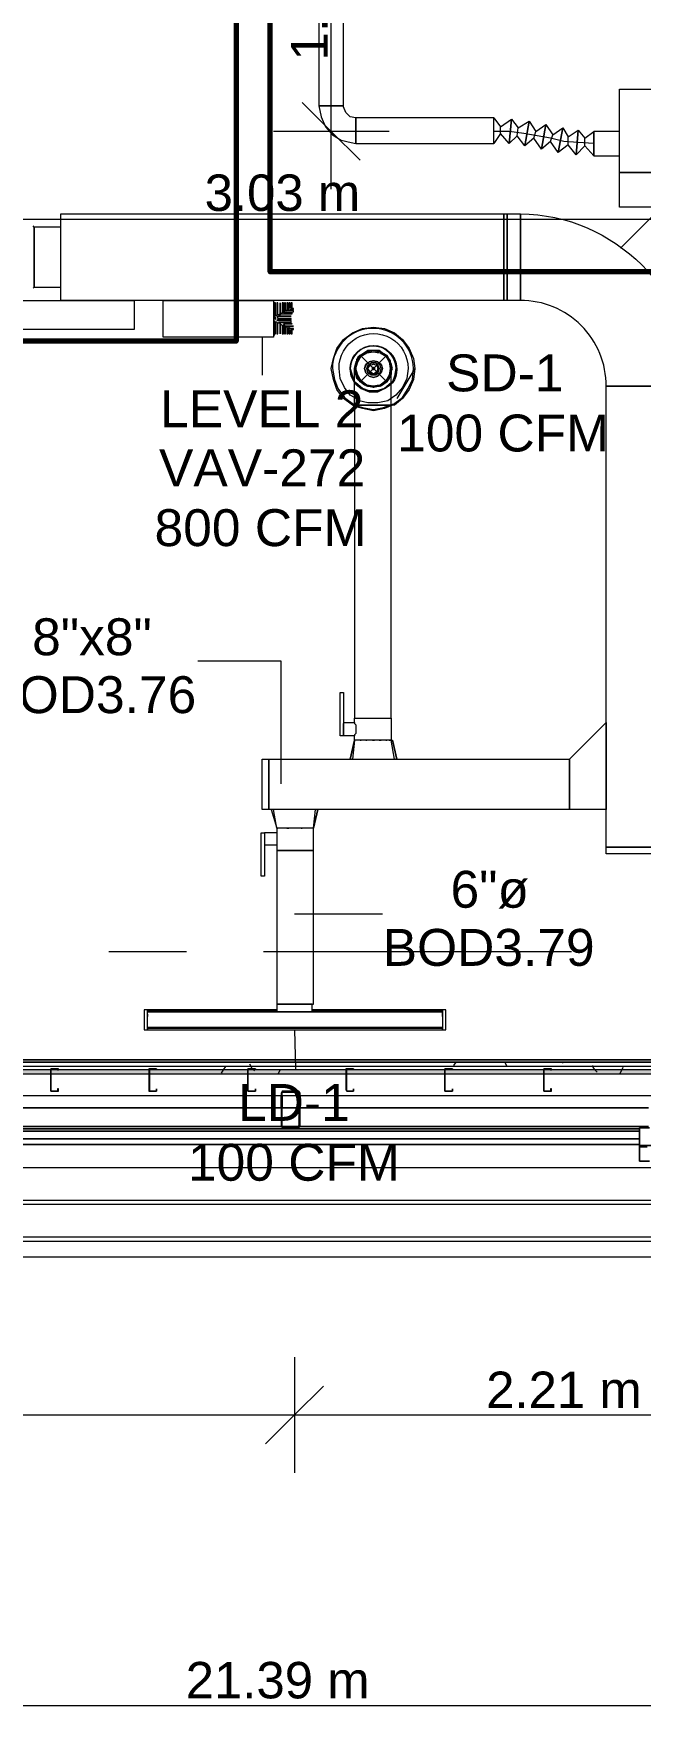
# Model space of a CAD drawing. Header units: metres. Extents: x -2 to 237, y -8 to 52.
# Drawn here: x 25.53 to 28.03, y 6.26 to 13.14 of the extents above; entities that cross this region are included whole.
import ezdxf

# ---------------------------------------------------------------- set-up
doc = ezdxf.new("R2010")
doc.units = ezdxf.units.M
doc.layers.add('HVAC - Ductos', color=5, linetype='Continuous', lineweight=0)
doc.layers.add('PDF2_Text', color=7, linetype='Continuous', lineweight=0)
doc.layers.add('PDF2_Geometry', color=7, linetype='Continuous', lineweight=0, true_color=0xaaaaaa)
doc.layers.add('PDF2_Solid Fills', color=7, linetype='Continuous', lineweight=0, true_color=0xffffff)
doc.styles.add('PDF Helvetica', font='')
doc.styles.get('PDF Helvetica').set_extended_font_data('Helvetica')

msp = doc.modelspace()

# ---------------------------------------------------------------- hatches: boundary and pattern name
at = {"layer": 'PDF2_Solid Fills', "lineweight": 0, "transparency": 33554559}
h = msp.add_hatch(color=256, dxfattribs=at)
h.paths.add_polyline_path([(4.4889, 8.8563), (4.4889, 8.8747), (4.2965, 8.8747), (4.2965, 8.8563)])
h.paths.add_polyline_path([(51.1672, 8.8747), (51.1672, 8.8563), (54.0034, 8.8563), (54.0034, 8.8747)])
h.paths.add_polyline_path([(54.0079, 8.8747), (54.0079, 8.8563), (56.033, 8.8563), (56.033, 8.8747)])
h.paths.add_polyline_path([(56.0376, 8.8747), (56.0376, 8.8563), (56.4317, 8.8563), (56.4317, 8.8747)])
h.paths.add_polyline_path([(49.1376, 8.8747), (49.1376, 8.8563), (51.1627, 8.8563), (51.1627, 8.8747)])
h.paths.add_polyline_path([(48.3266, 8.8747), (48.3266, 8.8563), (49.133, 8.8563), (49.133, 8.8747)])
h.paths.add_polyline_path([(46.2969, 8.8747), (46.2969, 8.8563), (48.322, 8.8563), (48.322, 8.8747)])
h.paths.add_polyline_path([(44.2672, 8.8747), (44.2672, 8.8563), (46.2923, 8.8563), (46.2923, 8.8747)])
h.paths.add_polyline_path([(43.4563, 8.8747), (43.4563, 8.8563), (44.2627, 8.8563), (44.2627, 8.8747)])
h.paths.add_polyline_path([(41.4266, 8.8747), (41.4266, 8.8563), (43.4517, 8.8563), (43.4517, 8.8747)])
h.paths.add_polyline_path([(39.3969, 8.8747), (39.3969, 8.8563), (41.422, 8.8563), (41.422, 8.8747)])
h.paths.add_polyline_path([(38.5859, 8.8747), (38.5859, 8.8563), (39.3923, 8.8563), (39.3923, 8.8747)])
h.paths.add_polyline_path([(36.5562, 8.8747), (36.5562, 8.8563), (38.5813, 8.8563), (38.5813, 8.8747)])
h.paths.add_polyline_path([(33.7156, 8.8747), (33.7156, 8.8563), (36.5516, 8.8563), (36.5516, 8.8747)])
h.paths.add_polyline_path([(31.6859, 8.8747), (31.6859, 8.8563), (33.711, 8.8563), (33.711, 8.8747)])
h.paths.add_polyline_path([(28.8453, 8.8747), (28.8453, 8.8563), (31.6813, 8.8563), (31.6813, 8.8747)])
h.paths.add_polyline_path([(26.8155, 8.8747), (26.8155, 8.8563), (28.8407, 8.8563), (28.8407, 8.8747)])
h.paths.add_polyline_path([(26.0046, 8.8747), (26.0046, 8.8563), (26.8109, 8.8563), (26.8109, 8.8747)])
h.paths.add_polyline_path([(23.9749, 8.8747), (23.9749, 8.8563), (26, 8.8563), (26, 8.8747)])
h.paths.add_polyline_path([(21.9452, 8.8747), (21.9452, 8.8563), (23.9703, 8.8563), (23.9703, 8.8747)])
h.paths.add_polyline_path([(21.1343, 8.8747), (21.1343, 8.8563), (21.9406, 8.8563), (21.9406, 8.8747)])
h.paths.add_polyline_path([(19.1046, 8.8747), (19.1046, 8.8563), (21.1297, 8.8563), (21.1297, 8.8747)])
h.paths.add_polyline_path([(17.0748, 8.8747), (17.0748, 8.8563), (19.1, 8.8563), (19.1, 8.8747)])
h.paths.add_polyline_path([(16.2639, 8.8747), (16.2639, 8.8563), (17.0702, 8.8563), (17.0702, 8.8747)])
h.paths.add_polyline_path([(14.2342, 8.8747), (14.2342, 8.8563), (16.2593, 8.8563), (16.2593, 8.8747)])
h.paths.add_polyline_path([(11.3936, 8.8747), (11.3936, 8.8563), (14.2296, 8.8563), (14.2296, 8.8747)])
h.paths.add_polyline_path([(9.3639, 8.8747), (9.3639, 8.8563), (11.389, 8.8563), (11.389, 8.8747)])
h.paths.add_polyline_path([(6.5232, 8.8747), (6.5232, 8.8563), (9.3593, 8.8563), (9.3593, 8.8747)])
h.paths.add_polyline_path([(4.4935, 8.8747), (4.4935, 8.8563), (6.5186, 8.8563), (6.5186, 8.8747)])
h = msp.add_hatch(color=256, dxfattribs=at)
h.paths.add_polyline_path([(26.5544, 8.7876), (26.6231, 8.7831), (26.6231, 8.7876)])
h.paths.add_polyline_path([(26.6185, 8.641), (26.6231, 8.7771), (26.6231, 8.7785), (26.6185, 8.7785), (26.614, 8.6456), (26.5498, 8.641), (26.6185, 8.6365)])
h.paths.add_polyline_path([(26.5498, 8.7785), (26.5452, 8.7785), (26.5452, 8.6456)])

# ---------------------------------------------------------------- linework, layer by layer
at = {"layer": 'HVAC - Ductos', "lineweight": 0}
for points in [[(26.7514, 12.4988), (26.7514, 13.9604), (26.7514, 17.6899)], [(26.6323, 12.8562), (26.7514, 12.737), (26.8705, 12.6179)], [(26.9897, 12.737), (26.7514, 12.737), (26.5132, 12.737)], [(27.4478, 12.7279), (27.4203, 12.6867), (27.4203, 12.792), (27.4478, 12.7554), (27.4936, 12.7874), (27.4845, 12.6867), (27.4478, 12.7279), (27.4478, 12.7554)], [(27.4203, 12.6912), (27.4203, 12.6958), (27.4203, 12.7049), (27.4203, 12.7141), (27.4203, 12.7279), (27.4203, 12.737), (27.4203, 12.7508), (27.4203, 12.7646), (27.4203, 12.7737), (27.4203, 12.7829), (27.4203, 12.7874)], [(27.8327, 12.6867), (27.7686, 12.6912), (27.709, 12.6958), (27.654, 12.7095), (27.599, 12.7187), (27.544, 12.7279), (27.4845, 12.737), (27.4203, 12.737)], [(27.5165, 12.7187), (27.4845, 12.6867), (27.4936, 12.7874), (27.5211, 12.7508), (27.567, 12.7783), (27.5486, 12.6775), (27.5165, 12.7187), (27.5211, 12.7508)], [(27.5853, 12.7095), (27.5486, 12.6775), (27.567, 12.7783), (27.5944, 12.737), (27.6357, 12.7646), (27.6174, 12.6638), (27.5853, 12.7095), (27.5944, 12.737)], [(27.654, 12.6958), (27.6174, 12.6638), (27.6357, 12.7646), (27.6632, 12.7233), (27.7044, 12.7508), (27.686, 12.65), (27.654, 12.6958), (27.6632, 12.7233)], [(27.7273, 12.6821), (27.686, 12.65), (27.7044, 12.7508), (27.7273, 12.7141), (27.7686, 12.7416), (27.7594, 12.6408), (27.7273, 12.6821), (27.7273, 12.7141)], [(27.796, 12.6775), (27.7594, 12.6408), (27.7686, 12.7416), (27.796, 12.7095), (27.8327, 12.737), (27.8327, 12.6363), (27.9381, 12.6363), (27.9381, 12.6454), (27.9381, 12.65), (27.9381, 12.6638), (27.9381, 12.6729), (27.9381, 12.6867), (27.9381, 12.7004), (27.9381, 12.7141), (27.9381, 12.7233), (27.9381, 12.7325), (27.9381, 12.737), (27.8327, 12.737), (27.8327, 12.6363), (27.796, 12.6775), (27.796, 12.7095)], [(28.1809, 12.4943), (28.0618, 12.3751), (27.9427, 12.256)], [(24.7996, 12.3751), (28.3001, 12.3751)], [(25.5235, 12.091), (25.5281, 12.0956), (25.5281, 12.1002), (25.5281, 12.1185), (25.5281, 12.146), (25.5281, 12.1827), (25.5281, 12.2194), (25.5281, 12.2606), (25.5281, 12.2926), (25.5281, 12.3201), (25.5281, 12.3384), (25.5281, 12.343), (25.5281, 12.3384), (25.5281, 12.3201), (25.5281, 12.2926), (25.5281, 12.2606), (25.5281, 12.2194), (25.5281, 12.1827), (25.5281, 12.146), (25.5281, 12.1185), (25.5281, 12.1002), (25.5281, 12.0956), (25.6381, 12.0956), (25.6381, 12.1002), (25.6381, 12.1094), (25.6381, 12.1323), (25.6381, 12.1551), (25.6381, 12.1872), (25.6381, 12.2194), (25.6381, 12.2514), (25.6381, 12.2834), (25.6381, 12.3064), (25.6381, 12.3292), (25.6381, 12.343), (25.5281, 12.343), (25.5235, 12.3476)], [(26.5132, 11.8986), (26.5178, 11.8986), (26.5178, 11.9581), (26.5178, 11.9032), (26.5224, 11.9032), (26.5224, 11.9536), (26.5269, 11.9536), (26.5269, 11.9032), (26.5315, 11.9032), (26.5315, 11.949), (26.5406, 11.949), (26.5406, 11.9032), (26.5406, 11.9445), (26.5498, 11.9399), (26.5498, 11.9032), (26.5544, 11.9032), (26.5544, 11.9399), (26.559, 11.9353), (26.559, 11.9032), (26.5636, 11.9032), (26.5636, 11.9353), (26.5682, 11.9307), (26.5682, 11.9032), (26.5727, 11.9032), (26.5727, 11.9261), (26.5773, 11.9261), (26.5773, 11.9032), (26.5819, 11.9032), (26.5819, 11.9215), (26.5864, 11.9169), (26.5864, 11.9032), (26.591, 11.9032), (26.591, 11.9215), (26.5864, 11.9215), (26.5956, 11.9215), (26.5956, 11.9261), (26.5819, 11.9261), (26.5682, 11.9353), (26.5956, 11.9353), (26.5636, 11.9353), (26.5544, 11.9445), (26.591, 11.9445), (26.5864, 11.949), (26.5452, 11.949), (26.536, 11.9536), (26.5864, 11.9536), (26.5864, 11.9581), (26.5269, 11.9581), (26.5315, 11.9627), (26.5864, 11.9627), (26.5864, 11.9673), (26.5315, 11.9673), (26.5315, 11.9719), (26.5269, 11.9765), (26.5864, 11.9765), (26.536, 11.9765), (26.5452, 11.9857), (26.5864, 11.9857), (26.591, 11.9857), (26.591, 11.9903), (26.5544, 11.9903), (26.5636, 11.9948), (26.5956, 11.9948), (26.5956, 11.9994), (26.5682, 11.9994), (26.5819, 12.004), (26.5956, 12.004), (26.5956, 12.0085), (26.5864, 12.0085), (26.591, 12.0085), (26.591, 12.0315), (26.5864, 12.0315), (26.5864, 12.0131), (26.5819, 12.0085), (26.5819, 12.0315), (26.5773, 12.0315), (26.5773, 12.0085), (26.5727, 12.004), (26.5727, 12.0315), (26.5682, 12.0315), (26.5682, 11.9994), (26.5636, 11.9994), (26.5636, 12.0315), (26.559, 12.0315), (26.559, 11.9948), (26.5544, 11.9903), (26.5544, 12.0315), (26.5498, 12.0315), (26.5498, 11.9903), (26.5406, 11.9857), (26.5406, 12.0315), (26.5406, 11.9857), (26.5315, 11.9811), (26.5315, 12.0315), (26.5269, 12.0315), (26.5269, 11.9811), (26.5224, 11.9765), (26.5224, 12.0315), (26.5178, 12.0315), (26.5178, 11.9719), (26.5178, 12.0315), (26.5132, 12.0315)], [(26.8476, 11.6053), (26.8385, 11.6099), (26.8018, 11.6374), (26.7743, 11.6741), (26.7606, 11.7154), (26.7514, 11.7612), (26.7606, 11.8024), (26.7743, 11.8436), (26.8018, 11.8802), (26.8385, 11.9078), (26.8797, 11.9261), (26.9256, 11.9307), (26.9713, 11.9261), (27.0126, 11.9078), (27.0446, 11.8802), (27.0722, 11.8436), (27.0904, 11.8024), (27.095, 11.7612), (27.0904, 11.7154), (27.0722, 11.6741), (27.0446, 11.6374), (27.0126, 11.6099), (27.0034, 11.6099)], [(26.4674, 11.8894), (26.4674, 11.7336)], [(26.9759, 11.7062), (26.9897, 11.7245), (26.9942, 11.7428), (26.9988, 11.7612), (26.9942, 11.7794), (26.9897, 11.7978), (26.9759, 11.8116), (26.9622, 11.8253), (26.9438, 11.8299), (26.9256, 11.8345), (26.9072, 11.8299), (26.8889, 11.8253), (26.8751, 11.8116), (26.8613, 11.7978), (26.8522, 11.7794), (26.8522, 11.7612), (26.8522, 11.7428), (26.8613, 11.7245), (26.8751, 11.7062), (26.8935, 11.6924), (26.898, 11.6878), (26.8705, 11.7062), (26.8568, 11.7291), (26.8476, 11.7612), (26.8568, 11.7886), (26.8751, 11.8116), (26.8935, 11.8253)], [(26.9805, 11.8116), (26.9942, 11.7932), (26.9942, 11.7886), (26.9805, 11.8116), (26.953, 11.8299), (26.9256, 11.8345), (26.9438, 11.8345), (26.9622, 11.8253), (26.9805, 11.8116), (26.9897, 11.7978), (26.9988, 11.7794), (26.9988, 11.7612), (26.9988, 11.752), (26.9988, 11.7382), (26.9897, 11.7199), (26.9805, 11.7062), (26.9622, 11.6924), (26.9438, 11.6878), (26.9256, 11.6832), (26.9072, 11.6878), (26.8889, 11.6924), (26.8705, 11.7062), (26.8568, 11.7199), (26.8522, 11.7382), (26.8476, 11.752), (26.8476, 11.7612), (26.8522, 11.7794), (26.8613, 11.7978), (26.8705, 11.8116), (26.8568, 11.7886)], [(26.8522, 11.7886), (26.8522, 11.7794), (26.8476, 11.7612), (26.8476, 11.752)], [(26.8751, 11.7062), (26.8889, 11.697), (26.9072, 11.6878), (26.9256, 11.6878), (26.9438, 11.6878), (26.9622, 11.697), (26.9759, 11.7062), (26.9576, 11.6924), (26.953, 11.6878), (26.9805, 11.7062), (26.953, 11.6878), (26.9256, 11.6832), (26.898, 11.6878), (26.8705, 11.7062), (26.8568, 11.7291), (26.8476, 11.7612), (26.8522, 11.784)], [(26.8522, 11.7886), (26.8568, 11.7932), (26.8705, 11.8116), (26.8889, 11.8253), (26.9072, 11.8345), (26.9256, 11.8345), (26.898, 11.8299), (26.9256, 11.8345), (26.953, 11.8299), (26.9805, 11.8161)], [(26.8568, 11.7932), (26.8568, 11.7886), (26.8522, 11.784), (26.8568, 11.7886), (26.8568, 11.7932), (26.8568, 11.7978), (26.8705, 11.8161), (26.8889, 11.8253), (26.8935, 11.8299), (26.898, 11.8299), (26.9072, 11.8345), (26.9256, 11.8345), (26.9438, 11.8345), (26.9484, 11.8299)], [(26.898, 11.6924), (26.9256, 11.6878), (26.9484, 11.6924), (26.9256, 11.6878), (26.898, 11.6924), (26.8751, 11.7108), (26.8613, 11.7336), (26.8522, 11.7612), (26.8613, 11.7886), (26.8751, 11.8116), (26.898, 11.8253), (26.9256, 11.8299), (26.9484, 11.8253)], [(26.8568, 11.7336), (26.8522, 11.7612), (26.8568, 11.784)], [(26.8568, 11.7886), (26.8568, 11.7886)], [(26.8705, 11.8161), (26.8935, 11.8299), (26.898, 11.8299), (26.9256, 11.8345), (26.9484, 11.8299), (26.9576, 11.8299)], [(26.8935, 11.8299), (26.8705, 11.8116)], [(26.953, 11.8299), (26.953, 11.8299)], [(26.953, 11.8299), (26.953, 11.8299)], [(26.953, 11.8299), (26.953, 11.8299)], [(26.953, 11.8253), (26.9759, 11.8116), (26.9897, 11.7886), (26.9942, 11.7612), (26.9897, 11.7336), (26.9759, 11.7108), (26.953, 11.6924)], [(26.9576, 11.8299), (26.9622, 11.8253), (26.9805, 11.8161), (26.9897, 11.7978), (26.9942, 11.7932), (26.9942, 11.7886), (26.9942, 11.784), (26.9942, 11.7886), (26.9942, 11.7932)], [(26.9576, 11.8253), (26.9759, 11.8116), (26.9897, 11.7886)], [(26.9942, 11.7886), (26.9988, 11.7612), (26.9942, 11.784), (26.9988, 11.7612), (26.9942, 11.7336), (26.9942, 11.7291), (26.9805, 11.7062), (26.9942, 11.7291)], [(26.9988, 11.752), (27.0034, 11.7612), (26.9988, 11.7794), (26.9942, 11.7886)], [(26.9942, 11.7886), (26.9942, 11.7886)], [(26.8018, 10.3042), (26.8476, 10.3042), (26.8476, 10.3225), (26.8522, 10.3225), (26.8613, 10.3225), (26.8705, 10.3225), (26.8889, 10.3225), (26.9072, 10.3225), (26.9256, 10.3225), (26.9438, 10.3225), (26.9622, 10.3225), (26.9805, 10.3225), (26.9897, 10.3225), (26.9988, 10.3225), (26.9988, 11.6099), (26.9897, 11.6099), (26.9805, 11.6099), (26.9622, 11.6099), (26.9438, 11.6099), (26.9256, 11.6099), (26.9072, 11.6099), (26.8889, 11.6099), (26.8705, 11.6099), (26.8613, 11.6099), (26.8522, 11.6099), (26.8476, 11.6099), (26.8476, 11.6283), (26.8476, 11.6696), (26.8476, 11.7062), (26.8476, 11.7336), (26.8476, 11.752), (26.8476, 11.7566)], [(26.8476, 11.7612), (26.8476, 11.7612)], [(26.8476, 11.6099), (26.8522, 11.6099), (26.8613, 11.6099), (26.8705, 11.6099), (26.8889, 11.6099), (26.9072, 11.6099), (26.9256, 11.6099), (26.9438, 11.6099), (26.9622, 11.6099), (26.9805, 11.6099), (26.9897, 11.6099), (26.9988, 11.6099), (26.9988, 11.6512), (26.9988, 11.6924), (26.9988, 11.7245), (26.9988, 11.7474), (26.9988, 11.7566)], [(26.8705, 11.7108), (26.8568, 11.7291), (26.8522, 11.7336)], [(26.8568, 11.7291), (26.8568, 11.7291)], [(26.9897, 11.7291), (26.9759, 11.7108)], [(26.9988, 11.7612), (26.9942, 11.7291), (26.9988, 11.7612)], [(26.9942, 11.7291), (26.9942, 11.7291)], [(27.095, 11.7612), (27.0218, 11.6374)], [(27.0034, 11.642), (26.9851, 11.6283), (26.9438, 11.6191), (26.9026, 11.6191), (26.8659, 11.6283), (26.8476, 11.642)], [(26.898, 11.6878), (26.898, 11.6878)], [(26.953, 11.6878), (26.9256, 11.6832), (26.898, 11.6878)], [(26.953, 11.6878), (26.953, 11.6878)], [(26.8476, 11.6099), (26.8797, 11.6008), (26.9256, 11.5916), (26.9667, 11.6008), (27.0034, 11.6145)], [(27.0034, 11.6099), (26.9713, 11.5962), (26.9256, 11.587), (26.8797, 11.5962), (26.8476, 11.6053)], [(26.5452, 10.0522), (26.5452, 10.5562), (26.2016, 10.5562)], [(26.8018, 10.2538), (26.8018, 10.2583), (26.8018, 10.2629), (26.8018, 10.2721), (26.8018, 10.2767), (26.8018, 10.2813), (26.8018, 10.2905), (26.8018, 10.295), (26.8018, 10.2996)], [(26.8476, 10.3042), (26.8476, 10.2996), (26.8522, 10.295), (26.8522, 10.2905), (26.8522, 10.2813), (26.8522, 10.2721), (26.8522, 10.2629), (26.8522, 10.2583), (26.8476, 10.2538), (26.8476, 10.2492)], [(26.8293, 10.153), (26.8476, 10.2308), (26.8293, 10.153)], [(26.8476, 10.2308), (26.8385, 10.153), (26.8431, 10.153), (26.8476, 10.153)], [(26.8705, 10.2308), (26.8751, 10.2308)], [(26.921, 10.2308), (26.9256, 10.2308), (26.9301, 10.2308)], [(26.9484, 10.2308), (26.953, 10.2308), (26.9576, 10.2308), (26.953, 10.2308)], [(26.9759, 10.2308), (26.9805, 10.2308)], [(26.9897, 10.2308), (26.9942, 10.2308)], [(26.9988, 10.153), (27.008, 10.153), (27.0126, 10.153), (26.9988, 10.2308), (27.0034, 10.2308)], [(26.8522, 10.153), (26.8705, 10.153), (26.8751, 10.153)], [(26.8797, 10.153), (26.8935, 10.153), (26.9026, 10.153), (26.9072, 10.153)], [(26.8797, 10.153), (26.8797, 10.153)], [(26.9118, 10.153), (26.9347, 10.153), (26.9393, 10.153), (26.9438, 10.153), (26.9576, 10.153), (26.9667, 10.153), (26.9713, 10.153), (26.9805, 10.153), (26.9942, 10.153)], [(26.5269, 9.9468), (26.5178, 9.9468), (26.5132, 9.9468), (26.5086, 9.9468), (26.504, 9.9468), (26.5269, 9.8689), (26.5132, 9.9468)], [(26.5086, 9.9468), (26.504, 9.9468), (26.5269, 9.8689)], [(26.5498, 9.9468), (26.5452, 9.9468), (26.5315, 9.9468)], [(26.614, 9.9468), (26.591, 9.9468), (26.5864, 9.9468), (26.5819, 9.9468), (26.5682, 9.9468), (26.559, 9.9468), (26.5544, 9.9468)], [(26.6918, 9.9468), (26.6964, 9.9468), (26.6918, 9.9468), (26.6873, 9.9468), (26.6735, 9.9468), (26.6552, 9.9468), (26.6507, 9.9468), (26.6461, 9.9468), (26.6369, 9.9468), (26.6231, 9.9468), (26.6185, 9.9468)], [(26.6964, 9.9468), (26.6781, 9.8689), (26.6964, 9.9468)], [(26.6781, 9.8689), (26.6873, 9.9468)], [(26.5269, 9.8505), (26.5269, 9.846), (26.5269, 9.8369), (26.5269, 9.8277), (26.5269, 9.8185), (26.5269, 9.8093), (26.5269, 9.8047), (26.5269, 9.8002)], [(26.6002, 9.5161), (26.9622, 9.5161)], [(25.9954, 9.1038), (25.9954, 9.0992), (25.9954, 9.0946), (25.9954, 9.0992), (25.9954, 9.1221), (25.9954, 9.1175), (26.5269, 9.1175)], [(26.5269, 9.1221), (25.9954, 9.1221)], [(26.6735, 9.145), (26.6781, 9.145)], [(27.2096, 9.1038), (27.2096, 9.0992), (27.2096, 9.0946), (27.2096, 9.0992), (27.2096, 9.1221), (27.2096, 9.1175), (26.6735, 9.1175)], [(27.2096, 9.1221), (26.6735, 9.1221)], [(27.2096, 9.0671), (27.2096, 9.0625), (27.2096, 9.058), (27.2096, 9.0396), (27.2096, 9.0442), (25.9954, 9.0442), (25.9954, 9.0396), (25.9954, 9.058), (25.9954, 9.0625), (25.9954, 9.0671)], [(25.9954, 9.0534), (25.9954, 9.058), (25.9954, 9.0625)], [(25.9954, 9.0396), (27.2096, 9.0396)], [(26.6002, 9.0396), (26.6048, 8.8792)], [(27.2096, 9.0625), (27.2096, 9.058), (27.2096, 9.0534)]]:
    msp.add_lwpolyline(points, dxfattribs=at)
for points in [[(26.8018, 13.8045), (26.7973, 13.8045), (26.7881, 13.8045), (26.7789, 13.8045), (26.7651, 13.8045), (26.7514, 13.8045), (26.7377, 13.8045), (26.7285, 13.8045), (26.7147, 13.8045), (26.7102, 13.8045), (26.7056, 13.8045), (26.701, 13.8045), (26.701, 12.8424), (26.7056, 12.8424), (26.7102, 12.8424), (26.7147, 12.8424), (26.7285, 12.8424), (26.7377, 12.8424), (26.7514, 12.8424), (26.7651, 12.8424), (26.7789, 12.8424), (26.7881, 12.8424), (26.7973, 12.8424), (26.8018, 12.8424)], [(28.2267, 12.9112), (28.2267, 12.5675), (27.9381, 12.5675), (27.9381, 12.9112)], [(26.8522, 12.6867), (26.8522, 12.6912), (26.8522, 12.6958), (26.8522, 12.7049), (26.8522, 12.7141), (26.8522, 12.7279), (26.8522, 12.737), (26.8522, 12.7508), (26.8522, 12.7646), (26.8522, 12.7737), (26.8522, 12.7829), (26.8522, 12.7874), (26.8522, 12.792), (26.8293, 12.7966), (26.8109, 12.815), (26.8018, 12.8378), (26.8018, 12.8424), (26.7973, 12.8424), (26.7881, 12.8424), (26.7789, 12.8424), (26.7651, 12.8424), (26.7514, 12.8424), (26.7377, 12.8424), (26.7285, 12.8424), (26.7147, 12.8424), (26.7102, 12.8424), (26.7056, 12.8424), (26.701, 12.8424), (26.7102, 12.7966), (26.7285, 12.7554), (26.756, 12.7233), (26.7927, 12.7004), (26.8339, 12.6912)], [(26.8522, 12.792), (26.8522, 12.7874), (26.8522, 12.7829), (26.8522, 12.7737), (26.8522, 12.7646), (26.8522, 12.7508), (26.8522, 12.737), (26.8522, 12.7279), (26.8522, 12.7141), (26.8522, 12.7049), (26.8522, 12.6958), (26.8522, 12.6912), (26.8522, 12.6867), (27.4203, 12.6867), (27.4203, 12.6912), (27.4203, 12.6958), (27.4203, 12.7049), (27.4203, 12.7141), (27.4203, 12.7279), (27.4203, 12.737), (27.4203, 12.7508), (27.4203, 12.7646), (27.4203, 12.7737), (27.4203, 12.7829), (27.4203, 12.7874), (27.4203, 12.792)], [(27.8327, 12.6363), (27.8327, 12.6454), (27.8327, 12.65), (27.8327, 12.6638), (27.8327, 12.6729), (27.8327, 12.6867), (27.8327, 12.7004), (27.8327, 12.7141), (27.8327, 12.7233), (27.8327, 12.7325), (27.8327, 12.737), (27.8327, 12.7325), (27.8327, 12.7233), (27.8327, 12.7141), (27.8327, 12.7004), (27.8327, 12.6867), (27.8327, 12.6729), (27.8327, 12.6638), (27.8327, 12.65), (27.8327, 12.6454)], [(27.9381, 12.4255), (27.9381, 12.5675), (28.103, 12.5675), (28.103, 12.4255)], [(25.6381, 12.398), (27.4616, 12.398), (27.4616, 12.0407), (25.6381, 12.0407)], [(27.4616, 12.398), (27.4754, 12.398), (27.4754, 12.0407), (27.4616, 12.0407)], [(27.5303, 12.0407), (27.4754, 12.0407), (27.4754, 12.398), (27.5303, 12.398)], [(25.5281, 12.343), (25.5281, 12.3292), (25.5281, 12.3064), (25.5281, 12.2834), (25.5281, 12.2514), (25.5281, 12.2194), (25.5281, 12.1872), (25.5281, 12.1551), (25.5281, 12.1323), (25.5281, 12.1094), (25.5281, 12.1002), (25.5281, 12.0956), (25.5281, 12.1002), (25.5281, 12.1094), (25.5281, 12.1323), (25.5281, 12.1551), (25.5281, 12.1872), (25.5281, 12.2194), (25.5281, 12.2514), (25.5281, 12.2834), (25.5281, 12.3064), (25.5281, 12.3292)], [(25.4731, 11.9215), (25.4731, 12.0407), (25.9404, 12.0407), (25.9404, 11.9215)], [(26.0596, 11.8894), (26.0596, 12.0407), (26.5132, 12.0407), (26.5132, 11.8894)], [(26.5132, 11.9673), (26.5224, 11.9719), (26.5224, 11.9673), (26.5224, 11.9627)], [(26.9072, 11.7886), (26.8935, 11.7749), (26.8889, 11.7612), (26.8935, 11.7794), (26.9072, 11.7886), (26.9256, 11.7932), (26.9438, 11.7886), (26.9576, 11.7794), (26.9622, 11.7612), (26.9576, 11.7428), (26.9438, 11.7291), (26.9256, 11.7245), (26.9072, 11.7291), (26.8935, 11.7428), (26.8889, 11.7612), (26.8935, 11.7428), (26.9072, 11.7291), (26.9256, 11.7245), (26.9438, 11.7291), (26.953, 11.7428), (26.9576, 11.7612), (26.953, 11.7749), (26.9438, 11.7886), (26.9256, 11.7932)], [(26.8935, 11.8299), (26.898, 11.8299)], [(26.9072, 11.7749), (26.898, 11.7612), (26.9026, 11.7749), (26.9164, 11.784), (26.9347, 11.784), (26.9438, 11.7749), (26.9484, 11.7612), (26.9438, 11.7749), (26.9347, 11.784), (26.9164, 11.784)], [(26.9393, 11.7474), (26.9256, 11.7382), (26.9118, 11.7474), (26.9026, 11.7612), (26.9118, 11.7749), (26.9256, 11.7794), (26.9393, 11.7749), (26.9438, 11.7612)], [(26.8293, 11.7612), (26.8339, 11.7291), (26.8476, 11.7016), (26.8339, 11.7291)], [(26.8522, 11.7016), (26.8797, 11.6787), (26.9072, 11.6696), (26.9393, 11.6696), (26.9713, 11.6787), (26.9988, 11.7016), (27.0034, 11.7062), (26.9988, 11.7016), (26.9713, 11.6787), (26.9393, 11.6696), (26.9072, 11.6696), (26.8797, 11.6787), (26.8522, 11.7016), (26.8476, 11.7062)], [(26.9988, 11.697), (26.9713, 11.6787), (26.9438, 11.665), (26.9072, 11.665), (26.8751, 11.6787), (26.8522, 11.697), (26.8476, 11.7016), (26.8522, 11.697), (26.8751, 11.6787), (26.9072, 11.665), (26.9438, 11.665), (26.9713, 11.6787), (26.9988, 11.697), (27.0034, 11.7016)], [(26.9438, 11.7474), (26.9484, 11.7612), (26.9438, 11.7428), (26.9347, 11.7336), (26.9164, 11.7336), (26.9026, 11.7428), (26.898, 11.7612), (26.9072, 11.7474), (26.9164, 11.7382), (26.9347, 11.7382)], [(26.921, 11.7658), (26.921, 11.7612), (26.921, 11.7658), (26.9301, 11.7658), (26.9301, 11.7612), (26.9256, 11.7658)], [(26.9256, 11.7566), (26.9301, 11.7612), (26.9301, 11.7566), (26.921, 11.7566), (26.921, 11.7612), (26.921, 11.7566)], [(28.2404, 11.6878), (28.2404, 9.791), (27.8831, 9.791), (27.8831, 11.6878)], [(27.7319, 10.153), (27.8831, 10.3042), (27.8831, 9.9468), (27.7319, 9.9468)], [(26.898, 10.2308), (26.8935, 10.2308)], [(27.0172, 10.153), (27.0218, 10.153), (27.0034, 10.2308), (27.0218, 10.153)], [(26.4948, 10.153), (26.4948, 9.9468), (26.4674, 9.9468), (26.4674, 10.153)], [(26.4948, 10.153), (27.7319, 10.153), (27.7319, 9.9468), (26.4948, 9.9468)], [(26.8293, 10.153), (26.8339, 10.153)], [(26.4628, 9.8505), (26.4765, 9.8505), (26.4765, 9.6719), (26.4628, 9.6719)], [(26.6781, 9.8689), (26.6735, 9.8689), (26.6689, 9.8689), (26.6552, 9.8689), (26.6415, 9.8689), (26.6231, 9.8689), (26.6002, 9.8689), (26.5819, 9.8689), (26.5636, 9.8689), (26.5452, 9.8689), (26.536, 9.8689), (26.5315, 9.8689), (26.5269, 9.8689), (26.5315, 9.8689), (26.5269, 9.8689), (26.5269, 9.8505), (26.4765, 9.8505), (26.4765, 9.846), (26.4765, 9.8414), (26.4765, 9.8369), (26.4765, 9.8323), (26.4765, 9.8231), (26.4765, 9.8185), (26.4765, 9.8093), (26.4765, 9.8047), (26.4765, 9.8002), (26.5269, 9.8002), (26.5269, 9.7773), (26.536, 9.7773), (26.5452, 9.7773), (26.5636, 9.7773), (26.5819, 9.7773), (26.6002, 9.7773), (26.6231, 9.7773), (26.6415, 9.7773), (26.6552, 9.7773), (26.6689, 9.7773), (26.6735, 9.7773), (26.6781, 9.7773)], [(26.5682, 9.8689), (26.5727, 9.8689), (26.5773, 9.8689), (26.5727, 9.8689)], [(26.6277, 9.8689), (26.6323, 9.8689)], [(26.6002, 9.1129), (26.6185, 9.1129), (26.6369, 9.1129), (26.6552, 9.1129), (26.6644, 9.1129), (26.6735, 9.1129), (26.6735, 9.145), (26.6644, 9.145), (26.6552, 9.145), (26.6369, 9.145), (26.6185, 9.145), (26.6002, 9.145), (26.5819, 9.145), (26.5636, 9.145), (26.5498, 9.145), (26.536, 9.145), (26.5269, 9.145), (26.536, 9.145), (26.5452, 9.145), (26.5636, 9.145), (26.5819, 9.145), (26.6002, 9.145), (26.6231, 9.145), (26.6415, 9.145), (26.6552, 9.145), (26.6689, 9.145), (26.6735, 9.145), (26.6781, 9.145), (26.6781, 9.7773), (26.6735, 9.7773), (26.6689, 9.7773), (26.6552, 9.7773), (26.6415, 9.7773), (26.6231, 9.7773), (26.6002, 9.7773), (26.5819, 9.7773), (26.5636, 9.7773), (26.5452, 9.7773), (26.536, 9.7773), (26.5269, 9.7773), (26.5269, 9.145), (26.5269, 9.1129), (26.536, 9.1129), (26.5498, 9.1129), (26.5636, 9.1129), (26.5819, 9.1129)], [(27.8831, 9.791), (28.2404, 9.791), (28.2404, 9.7635), (27.8831, 9.7635)], [(25.9817, 9.0396), (25.9954, 9.0396), (25.9954, 9.1221), (25.9817, 9.1221)], [(25.9954, 9.1129), (27.2096, 9.1129), (25.9954, 9.1129), (27.2096, 9.1129), (27.2096, 9.0488), (25.9954, 9.0488)], [(27.2233, 9.0396), (27.2233, 9.1221), (27.2096, 9.1221), (27.2096, 9.0396)]]:
    msp.add_lwpolyline(points, close=True, dxfattribs=at)
for points in [[(28.2404, 11.6878), (27.8831, 11.6878, 0.420367), (27.5303, 12.0407), (27.5303, 12.398, -0.406479)], [(27.0034, 11.7016), (27.0172, 11.7291), (27.0218, 11.7612, 0.970265), (26.8293, 11.7612), (26.8385, 11.7291), (26.8476, 11.7062, -1.368451), (27.0172, 11.7612), (27.0126, 11.7291), (27.0034, 11.7062, 1.330962), (26.8293, 11.7612, -1.355037)]]:
    msp.add_lwpolyline(points, format="xyb", close=True, dxfattribs=at)
for points in [[(27.0034, 11.6145), (27.008, 11.6145), (27.0446, 11.642), (27.0676, 11.6787), (27.0858, 11.7154), (27.0904, 11.7612, 0.986572), (26.756, 11.7612), (26.7651, 11.7154), (26.7789, 11.6787), (26.8064, 11.642), (26.8431, 11.6145), (26.8476, 11.6099), (26.8476, 10.3225), (26.8522, 10.3225), (26.8613, 10.3225), (26.8705, 10.3225), (26.8889, 10.3225), (26.9072, 10.3225), (26.9256, 10.3225), (26.9438, 10.3225), (26.9622, 10.3225), (26.9805, 10.3225), (26.9897, 10.3225), (26.9988, 10.3225), (26.9988, 10.2308), (26.9942, 10.2308), (26.9897, 10.2308), (26.9805, 10.2308), (26.9622, 10.2308), (26.9438, 10.2308), (26.9256, 10.2308), (26.9072, 10.2308), (26.8889, 10.2308), (26.8705, 10.2308), (26.8613, 10.2308), (26.8568, 10.2308), (26.8522, 10.2308), (26.8476, 10.2308), (26.8476, 10.2492), (26.8018, 10.2492), (26.7881, 10.2492), (26.7881, 10.4279), (26.8018, 10.4279), (26.8018, 10.2492)], [(26.8476, 11.642), (26.8293, 11.6512), (26.8064, 11.6832), (26.7881, 11.7199), (26.7835, 11.7612, -1.008105), (27.0676, 11.7612), (27.063, 11.7199), (27.0446, 11.6832), (27.0172, 11.6512), (27.0034, 11.642)]]:
    msp.add_lwpolyline(points, format="xyb", dxfattribs=at)
at = {"layer": 'HVAC - Ductos', "color": 252, "lineweight": 0, "true_color": 0x939598}
for points in [[(26.6002, 7.6926), (26.6002, 7.4543), (26.6002, 7.2161)], [(26.7193, 7.5735), (26.6002, 7.4543), (26.4811, 7.3352)], [(23.6404, 7.4543), (26.6002, 7.4543), (28.8132, 7.4543), (31.3651, 7.4543), (33.4132, 7.4543), (35.4612, 7.4543), (37.216, 7.4543), (38.8013, 7.4543), (40.6202, 7.4543), (42.8102, 7.4543), (44.8537, 7.4543), (46.4298, 7.4543), (47.7402, 7.4543), (49.9394, 7.4543), (52.134, 7.4543), (54.3287, 7.4543), (55.8635, 7.4543)], [(6.4041, 6.2585), (15.8378, 6.2585), (37.216, 6.2585), (46.4298, 6.2585), (55.8635, 6.2585)]]:
    msp.add_lwpolyline(points, dxfattribs=at)
at = {"layer": 'PDF2_Geometry', "color": 232, "lineweight": 70, "true_color": 0xe91e64}
for points in [[(22.9243, 14.0118), (26.36, 14.0118), (26.36, 11.8733), (22.9243, 11.8733)], [(26.4994, 13.876), (28.5603, 13.876), (28.5603, 12.1587), (26.4994, 12.1587)]]:
    msp.add_lwpolyline(points, close=True, dxfattribs=at)
at = {"layer": 'PDF2_Geometry', "color": 8, "lineweight": 0, "true_color": 0x808080}
msp.add_lwpolyline([(26.9851, 11.807), (26.9484, 11.8345), (26.9026, 11.8345), (26.8613, 11.807), (26.8476, 11.7612), (26.8613, 11.7154), (26.9026, 11.6878), (26.9484, 11.6878), (26.9851, 11.7154), (27.0034, 11.7612)], close=True, dxfattribs=at)
for points in [[(26.8705, 11.8161), (26.9805, 11.7062)], [(26.9805, 11.8161), (26.8705, 11.7062)]]:
    msp.add_lwpolyline(points, dxfattribs=at)
at = {"layer": 'PDF2_Geometry', "lineweight": 0}
for points in [[(31.0811, 9.484), (31.0811, 8.9068), (25.1387, 8.9068), (31.0811, 8.9068), (25.1387, 8.9068), (31.0811, 8.9068), (25.1387, 8.9068)], [(26.1558, 9.3604), (25.8351, 9.3604)], [(27.7411, 9.3604), (26.472, 9.3604)], [(56.4317, 8.9068), (4.2965, 8.9068)], [(56.4317, 8.8884), (4.2965, 8.8884)], [(26, 8.8747), (25.5968, 8.8747), (25.1891, 8.8747), (24.7858, 8.8747), (24.3781, 8.8747), (23.9749, 8.8747)], [(26, 8.8563), (25.5968, 8.8563), (25.1891, 8.8563), (24.7858, 8.8563), (24.3781, 8.8563), (23.9749, 8.8563)], [(26.8109, 8.8747), (26.4078, 8.8747), (26.0046, 8.8747)], [(26.8109, 8.8563), (26.4078, 8.8563), (26.0046, 8.8563)], [(28.8407, 8.8747), (28.4375, 8.8747), (28.0297, 8.8747), (27.6265, 8.8747), (27.2187, 8.8747), (26.8155, 8.8747)], [(28.8407, 8.8563), (28.4375, 8.8563), (28.0297, 8.8563), (27.6265, 8.8563), (27.2187, 8.8563), (26.8155, 8.8563)], [(4.2965, 8.7693), (56.4317, 8.7693)], [(26.5452, 8.7189), (26.5452, 8.7693)], [(26.5498, 8.7693), (26.5498, 8.7189)], [(26.6185, 8.7189), (26.6185, 8.7693)], [(26.6231, 8.7693), (26.6231, 8.7189)], [(28.0618, 8.499), (28.0206, 8.499), (28.0206, 8.5036), (28.0206, 8.554), (28.0206, 8.5585), (28.0206, 8.5631), (28.0206, 8.6319), (28.0206, 8.6365), (28.0618, 8.6365), (28.0206, 8.6365), (28.0206, 8.6319), (28.0206, 8.5631), (28.0206, 8.5585), (28.0206, 8.554), (28.0206, 8.5036), (28.0206, 8.499), (28.0618, 8.499)], [(26.5224, 8.5677), (26.5956, 8.5677)], [(28.0206, 8.5631), (28.0206, 8.5631)], [(28.0206, 8.5631), (28.0206, 8.5631)], [(28.0206, 8.5585), (28.0206, 8.5585)], [(28.0206, 8.5585), (28.0206, 8.5585)], [(21.9864, 8.499), (21.9864, 8.1691), (25.0241, 8.1691), (25.0241, 8.499), (25.0104, 8.499), (25.0104, 8.5036), (25.0104, 8.499), (25.0653, 8.499), (25.0562, 8.499), (25.0653, 8.499), (25.0516, 8.499), (25.0516, 8.1691), (28.0755, 8.1691), (28.0755, 8.499)], [(28.0755, 8.4715), (25.0516, 8.4715)], [(25.0516, 8.3386), (28.0755, 8.3386)], [(28.0755, 8.3203), (25.0516, 8.3203)], [(25.0379, 8.1691), (28.0893, 8.1691), (28.0847, 8.1691), (31.1407, 8.1691), (31.1315, 8.1691), (34.1875, 8.1691), (34.1829, 8.1691), (37.2343, 8.1691), (37.2298, 8.1691), (40.3041, 8.1691), (40.2949, 8.1691), (43.3692, 8.1691), (43.3646, 8.1691), (46.4344, 8.1691), (46.4298, 8.1691), (49.4996, 8.1691), (49.495, 8.1691), (52.5647, 8.1691), (52.5601, 8.1691), (55.6298, 8.1691), (55.6252, 8.1691), (56.4317, 8.1691)], [(25.0516, 8.1874), (28.0755, 8.1874)], [(25.0379, 8.1049), (28.0893, 8.1049)]]:
    msp.add_lwpolyline(points, dxfattribs=at)
for points in [[(25.1387, 8.9159), (31.0811, 8.9159)], [(25.6289, 8.8792), (25.5968, 8.8792), (25.5968, 8.7922), (25.5968, 8.7876), (25.6289, 8.7876), (25.6289, 8.7968), (25.6243, 8.7968), (25.6243, 8.7876), (25.5968, 8.7876), (25.5968, 8.7922), (25.5968, 8.8792), (25.6243, 8.8792), (25.6243, 8.8747), (25.6289, 8.8747)], [(26.0321, 8.8792), (26.0046, 8.8792), (26, 8.8792), (26, 8.7922), (26, 8.7876), (26.0046, 8.7876), (26.0321, 8.7876), (26.0321, 8.7968), (26.0321, 8.7876), (26.0046, 8.7876), (26.0046, 8.7922), (26.0046, 8.8792), (26.0321, 8.8792), (26.0321, 8.8747)], [(26.4398, 8.8792), (26.4078, 8.8792), (26.4078, 8.7922), (26.4078, 8.7876), (26.4398, 8.7876), (26.4398, 8.7968), (26.4398, 8.7876), (26.4078, 8.7876), (26.4078, 8.7922), (26.4078, 8.8792), (26.4398, 8.8792), (26.4398, 8.8747)], [(26.8431, 8.8792), (26.8155, 8.8792), (26.8109, 8.8792), (26.8109, 8.7922), (26.8155, 8.7876), (26.8431, 8.7876), (26.8431, 8.7968), (26.8431, 8.7876), (26.8155, 8.7876), (26.8155, 8.7922), (26.8155, 8.8792), (26.8431, 8.8792), (26.8431, 8.8747)], [(27.2508, 8.8792), (27.2187, 8.8792), (27.2187, 8.7922), (27.2187, 8.7876), (27.2508, 8.7876), (27.2508, 8.7968), (27.2508, 8.7876), (27.2187, 8.7876), (27.2187, 8.7922), (27.2187, 8.8792), (27.2508, 8.8792), (27.2508, 8.8747)], [(27.6586, 8.8792), (27.6265, 8.8792), (27.6265, 8.7922), (27.6265, 8.7876), (27.6586, 8.7876), (27.6586, 8.7968), (27.654, 8.7968), (27.654, 8.7876), (27.6265, 8.7876), (27.6265, 8.7922), (27.6265, 8.8792), (27.654, 8.8792), (27.654, 8.8747), (27.6586, 8.8747)], [(26.6231, 8.7785), (26.6185, 8.7876), (26.614, 8.7876), (26.5544, 8.7876), (26.5498, 8.7876), (26.5452, 8.7785), (26.5452, 8.6456), (26.5498, 8.6365), (26.5544, 8.6365), (26.614, 8.6365), (26.6185, 8.6365), (26.6231, 8.6456)], [(26.5544, 8.7831), (26.614, 8.7831), (26.6185, 8.7785), (26.6185, 8.6456), (26.614, 8.641), (26.5544, 8.641), (26.5498, 8.641), (26.5498, 8.6456), (26.5498, 8.7785), (26.5498, 8.7831)], [(26.5452, 8.7189), (25.1111, 8.7189)], [(26.559, 8.7189), (26.6185, 8.7189), (26.559, 8.7189), (26.5498, 8.7189)], [(26.6231, 8.7189), (28.0572, 8.7189)], [(26.559, 8.6319), (25.1066, 8.6319)], [(26.559, 8.6227), (25.1066, 8.6227)], [(26.5452, 8.641), (25.1111, 8.641)], [(26.559, 8.641), (26.5498, 8.641)], [(26.6185, 8.641), (26.559, 8.641)], [(28.0206, 8.6319), (26.559, 8.6319)], [(28.0206, 8.6227), (26.559, 8.6227)], [(28.0572, 8.641), (26.6231, 8.641)], [(26.559, 8.5906), (25.1066, 8.5906)], [(25.1066, 8.5677), (26.559, 8.5677), (28.0206, 8.5677), (26.559, 8.5677)], [(28.0206, 8.5906), (26.559, 8.5906)], [(28.0206, 8.5631), (28.1534, 8.5631)], [(28.0526, 8.5585), (28.0206, 8.5585)]]:
    msp.add_lwpolyline(points, close=True, dxfattribs=at)
at = {"layer": 'PDF2_Geometry', "color": 254, "lineweight": 0, "true_color": 0xeaeaea}
for points in [[(26.3161, 8.8884), (26.307, 8.8747), (26.2978, 8.8609)], [(26.4353, 8.8701), (26.4307, 8.8747), (26.4261, 8.8792), (26.4215, 8.8884), (26.4169, 8.8976)], [(27.2646, 8.9068), (27.2554, 8.893)], [(27.4799, 8.8884), (27.4754, 8.8884), (27.4662, 8.9068)], [(27.7044, 8.9022), (27.7044, 8.9068)], [(27.8465, 8.8655), (27.8373, 8.8747), (27.8281, 8.8884), (27.8281, 8.893)], [(27.9518, 8.8838), (27.9473, 8.8747), (27.9381, 8.8563)], [(26.5406, 8.8747), (26.5315, 8.8563)], [(26.5406, 8.8747), (26.5406, 8.8747)]]:
    msp.add_lwpolyline(points, dxfattribs=at)
at = {"layer": 'PDF2_Geometry', "color": 254, "lineweight": 0, "true_color": 0xd2d2d2}
for points in [[(26.8109, 8.8152), (26.8155, 8.8197)], [(26.4078, 8.7922), (26.4078, 8.7922)]]:
    msp.add_lwpolyline(points, dxfattribs=at)

# ---------------------------------------------------------------- texts
at = {"layer": 'PDF2_Text', "lineweight": 0, "insert": (26.6611, 13.0289), "char_height": 0.15002, "attachment_point": 4, "rotation": 90, "style": 'PDF Helvetica'}
msp.add_mtext('1.22 m', dxfattribs=at)
at = {"layer": 'PDF2_Text', "lineweight": 0, "attachment_point": 4, "style": 'PDF Helvetica'}
for s, insert, char_height in [('3.03 m', (26.2301, 12.4834), 0.15002), ('SD-1', (27.2244, 11.7418), 0.1519), ('LEVEL 2', (26.0468, 11.5952), 0.1519), ('100 CFM', (27.0228, 11.4944), 0.1519), ('VAV-272', (26.0423, 11.3523), 0.1519), ('800 CFM', (26.0239, 11.1049), 0.1519), ('8"x8"', (25.5199, 10.6559), 0.1519), ('BOD3.76', (25.3229, 10.4176), 0.1519), ('6"ø', (27.2427, 9.6158), 0.1519), ('BOD3.79', (26.9632, 9.3776), 0.1519), ('LD-1', (26.3676, 8.7407), 0.1519), ('100 CFM', (26.1614, 8.4933), 0.1519)]:
    msp.add_mtext(s, dxfattribs=dict(at, insert=insert, char_height=char_height))
at = {"layer": 'PDF2_Text', "color": 252, "lineweight": 0, "true_color": 0x939598, "char_height": 0.15002, "attachment_point": 4, "style": 'PDF Helvetica'}
for s, insert in [('2.21 m', (27.3893, 7.5579)), ('21.39 m', (26.1522, 6.362))]:
    msp.add_mtext(s, dxfattribs=dict(at, insert=insert))

doc.saveas('drawing.dxf')
